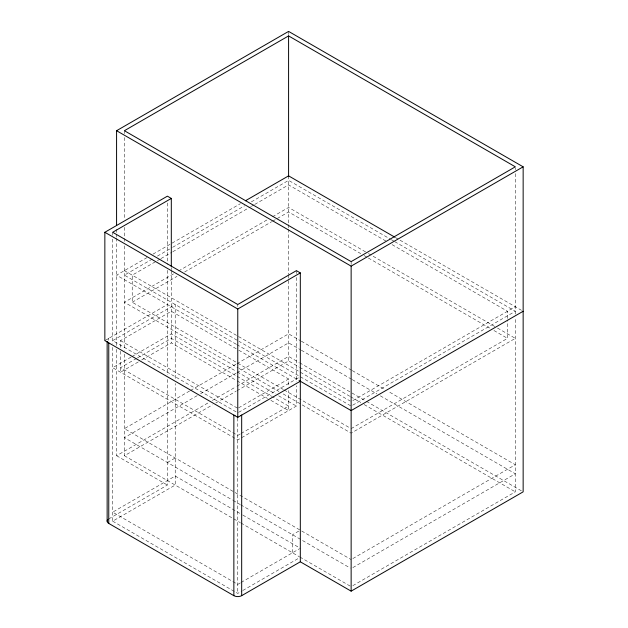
<?xml version="1.0" encoding="UTF-8"?>
<svg xmlns="http://www.w3.org/2000/svg" width="628" height="628" viewBox="0 0 628 628"><rect width="100%" height="100%" fill="white"/><g stroke="black" fill="none" stroke-linecap="round" stroke-linejoin="round"><path stroke-width="0.47" stroke-dasharray="3.14 2.35" d="M147.085 257.551L116.58 275.166L236.395 344.34M153.012 254.128L240.343 203.708M152.329 259.034L124.399 275.166L238.193 340.863M157.408 256.106L171.789 247.801M172.637 247.306L244.582 205.78M251.349 201.871L288.59 180.369L390.498 239.205M160.109 259.058L132.218 275.166L132.218 302.249L283.259 389.446M160.956 258.571L171.946 252.228M172.786 251.742L250.548 206.84M251.396 206.353L253.932 204.893M254.78 204.398L288.59 184.883L387.021 241.709M173.485 273.91L124.399 302.249L238.193 367.945M178.564 270.974L267.434 219.667M272.505 216.739L288.59 207.452L367.568 253.053M132.218 302.249L177.018 276.383M184.624 271.995L271.681 221.723M272.528 221.237L288.59 211.966L360.715 253.61M104.852 340.619L167.401 304.502M120.49 347.386L120.49 340.619L171.311 311.276L237.965 349.757M131.095 357.065L112.671 367.702L237.769 439.93L296.408 406.073L296.408 385.757M131.935 356.578L171.311 333.845L236.395 371.423M136.582 358.407L120.49 367.702L237.769 435.416L240.312 433.948M137.43 357.921L171.311 338.359L236.277 375.866M138.278 361.948L120.49 372.216L120.49 351.256M141.661 359.993L171.311 342.872L236.277 380.38M189.57 391.016L124.399 428.641L351.138 559.556M190.41 390.53L236.112 364.146M236.96 363.651L288.59 333.845L300.474 340.714M197.184 395.648L124.399 437.669L232.486 500.076M200.567 393.693L236.112 373.173M236.96 372.687L288.59 342.872L300.474 349.741M116.58 349.341L116.58 455.732L208.936 402.407M212.327 400.444L236.057 386.746M236.897 386.259L288.59 356.421L298.747 362.285M124.399 354.223L124.399 455.732L212.421 404.911M215.804 402.956L236.112 391.228M236.96 390.742L288.59 360.935L298.779 366.815M238.616 407.839L288.59 378.99L288.59 385.757M238.609 412.361L300.317 376.729M167.401 462.498L175.22 457.985M241.152 433.453L288.59 406.073L272.56 396.817M108.762 518.924L167.401 485.067L167.401 378.684M112.671 347.386L112.671 521.185L175.22 485.067L175.22 383.559M352.826 400.578L515.329 306.762M351.138 428.641L507.51 338.359L507.51 319.982M298.755 531.115L292.499 534.726L292.499 552.781M240.304 582.917L237.769 584.378L112.671 512.158L175.22 476.04L241.992 514.591M241.152 582.431L299.47 548.754M112.671 521.185L237.769 593.405L241.992 590.972M242.84 590.477L300.317 557.295L350.291 586.152M352.834 558.575L515.329 464.759L387.947 391.213M352.834 567.602L515.329 473.787L380.309 395.828M352.834 585.657L515.329 491.842L515.329 318.043M395.287 237.455L521.46 310.295M391.346 239.692L393.889 241.16M394.745 241.654L515.329 311.276L351.138 406.073L239.04 341.349M392.108 244.645L507.51 311.276L507.51 319.016M368.416 253.539L496.646 327.573M497.502 328.067L515.329 338.359L351.138 433.155L282.349 393.442M364.107 255.565L367.506 257.527M368.353 258.014L489.691 328.075M493.938 330.524L507.51 338.359M301.33 341.2L351.429 370.127M352.284 370.622L384.548 389.25M301.33 350.228L351.429 379.155M352.284 379.65L376.91 393.866M299.595 362.772L365.645 400.907M366.493 401.394L521.46 490.861M299.627 367.309L349.733 396.237M350.581 396.723L360.77 402.611M364.169 404.565L515.329 491.842M124.399 270.652L350.291 401.064M236.819 344.584L299.485 380.764M238.805 350.243L288.59 378.99M284.107 389.941L350.291 428.155M239.04 368.44L278.958 391.48M237.243 371.909L275.276 393.874M278.659 395.821L296.408 406.073M237.117 376.353L271.712 396.331M237.117 380.874L267.497 398.411M270.872 400.358L288.59 410.586L288.59 390.592M120.49 340.619L237.769 408.326M236.081 411.866L112.671 340.619L175.22 304.502L175.22 379.657M233.098 500.43L240.092 504.465M240.744 504.841L350.291 568.089M242.84 515.086L300.317 548.268M124.399 455.732L240.304 522.645M240.94 523.014L299.47 556.808M116.58 455.732L167.401 485.067M515.329 167.802L515.329 169.748M515.329 173.658L515.329 314.204M351.138 261.617L351.138 264.545M296.408 270.644L296.408 273.572M296.408 277.482L296.408 381.887M288.59 31.4L288.59 35.301M288.59 175.856L288.59 223.678M288.59 224.651L288.59 228.561M288.59 229.165L288.59 274.428M288.59 275.04L288.59 360.935M237.769 304.502L237.769 306.456M237.769 418.005L237.769 593.405M171.311 267.716L171.311 269.671M171.311 270.644L171.311 342.872M167.401 202.993L167.401 264.49M167.401 270.346L167.401 374.775M124.399 130.71L124.399 133.638M124.399 137.54L124.399 218.552M124.399 227.336L124.399 241.976M124.399 245.878L124.399 350.314M116.58 229.291L116.58 233.192M116.58 234.166L116.58 237.094M116.58 238.075L116.58 345.439M112.671 232.274L112.671 235.202M112.671 239.111L112.671 343.516M108.762 340.313L108.762 338.359A5.526 3.195 0 0 0 107.325 339.787"/><path stroke-width="0.94" d="M116.58 225.381L116.58 130.71L288.59 31.4L523.148 166.82L523.148 491.842L351.138 591.152L300.317 561.809L241.678 595.666A5.526 3.195 0 0 1 233.859 595.666L108.762 523.438A5.526 3.195 0 0 1 107.883 519.584M288.59 35.914L124.399 130.71L351.138 261.617L515.329 166.82L288.59 35.914L288.59 176.46M300.317 381.243L237.769 417.353L104.852 340.619L104.852 232.274L167.401 196.164L171.311 198.424L171.311 266.743M171.311 198.424L112.671 232.274L237.769 304.502L296.408 270.644L300.317 272.905L300.317 561.809M245.422 200.772L288.59 175.856L394.745 237.141M104.852 232.274L237.769 309.015L300.317 272.905M116.58 130.71L351.138 266.131L523.148 166.82M523.148 311.276L351.138 410.586L299.485 380.764M351.138 266.131L351.138 591.152M241.678 595.666L241.678 415.1A5.526 3.195 0 0 1 240.532 415.603M237.769 309.015L237.769 417.353M233.859 595.666L233.859 415.1A5.526 3.195 0 0 0 235.005 415.603M108.762 523.438L108.762 342.872A5.526 3.195 0 0 1 107.325 341.444M107.137 341.593L107.137 521.185"/></g></svg>
